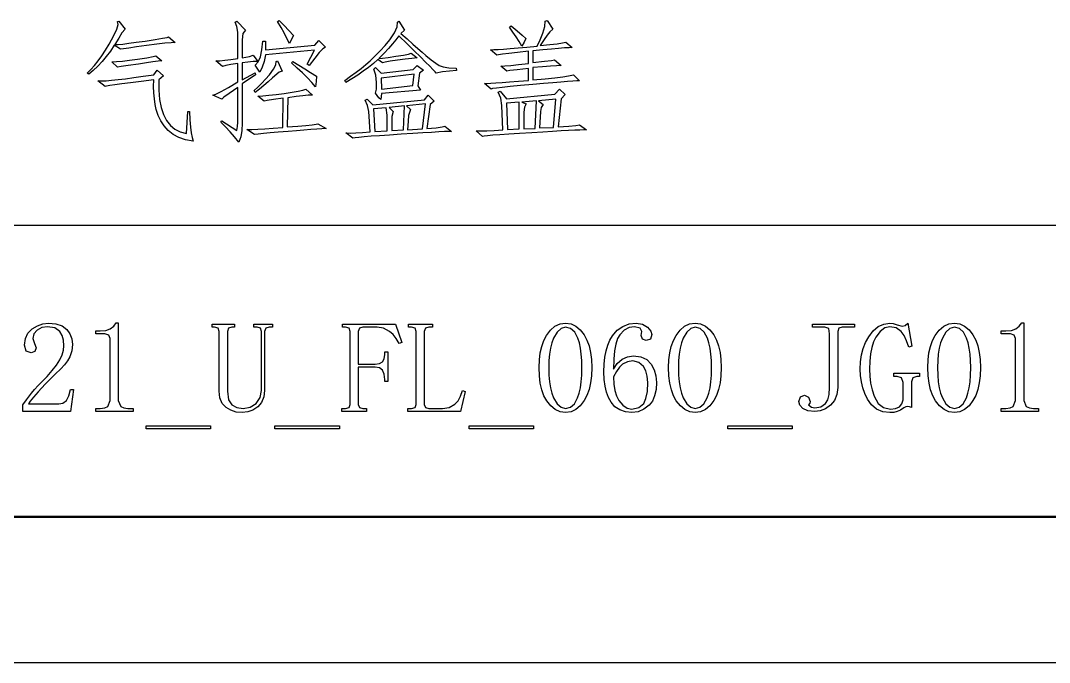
# Model space of a CAD drawing. Extents: x 0 to 420, y 0 to 297.
# Drawn here: x 326.91 to 362.24, y 0 to 22.04 of the extents above; entities that cross this region are included whole.
import ezdxf

# ---------------------------------------------------------------- set-up
doc = ezdxf.new("R2010")
doc.units = 0

msp = doc.modelspace()

# ---------------------------------------------------------------- linework, layer by layer
at = {"color": 7, "lineweight": 25}
for p, q in [((415, 15), (303, 15)), ((0, 0), (420, 0))]:
    msp.add_line(p, q, dxfattribs=at)
at = {"color": 7, "lineweight": 50}
for p, q in [((415, 5), (25, 5)), ((235, 5), (415, 5)), ((235, 5), (415, 5)), ((235, 5), (415, 5)), ((235, 5), (415, 5)), ((235, 5), (415, 5)), ((235, 5), (415, 5)), ((235, 5), (415, 5))]:
    msp.add_line(p, q, dxfattribs=at)
at = {"color": 7, "lineweight": 25}
for points in [[(330.151, 21.216), (330.265, 21.221), (330.426, 21.236), (330.633, 21.26), (330.886, 21.295), (331.186, 21.339), (331.539, 21.394), (331.791, 21.435), (331.942, 21.464), (331.993, 21.479), (332.221, 21.286), (332.081, 21.28), (331.87, 21.26), (331.589, 21.227), (331.238, 21.181), (330.893, 21.134), (330.629, 21.098), (330.446, 21.072), (330.344, 21.058), (330.133, 21.199), (329.997, 20.995), (329.856, 20.807), (329.712, 20.633), (329.564, 20.473), (329.412, 20.329), (329.256, 20.199), (329.203, 20.234), (329.327, 20.359), (329.451, 20.501), (329.576, 20.659), (329.702, 20.834), (329.83, 21.025), (329.958, 21.234), (330.12, 21.525), (330.221, 21.751), (330.26, 21.911), (330.238, 22.006), (330.291, 22.023), (330.502, 21.742), (330.396, 21.62), (330.282, 21.44)], [(334.37, 21.391), (334.368, 21.637), (334.338, 21.836), (334.282, 21.988), (334.335, 22.023), (334.633, 21.707), (334.545, 21.598), (334.527, 21.374), (334.527, 20.76), (334.769, 20.808), (334.896, 20.848), (335.054, 20.637), (334.894, 20.631), (334.719, 20.614), (334.527, 20.584), (334.527, 20.006), (334.966, 20.251), (334.984, 20.181), (334.527, 19.865), (334.527, 18.514), (334.514, 18.271), (334.473, 18.054), (334.405, 17.865), (334.261, 18.046), (334.111, 18.22), (333.954, 18.388), (333.791, 18.549), (333.826, 18.602), (334.335, 18.269), (334.361, 18.4), (334.37, 18.549), (334.37, 19.742), (334.075, 19.542), (333.894, 19.407), (333.826, 19.339), (333.51, 19.479), (333.623, 19.514), (333.804, 19.602), (334.053, 19.742), (334.37, 19.935), (334.37, 20.567), (334.132, 20.532), (333.956, 20.497), (333.843, 20.462), (333.615, 20.655), (333.754, 20.66), (333.927, 20.677), (334.132, 20.704), (334.37, 20.742)], [(335.791, 22.041), (335.962, 21.867), (336.126, 21.698), (336.282, 21.532), (336.22, 21.4), (336.142, 21.251), (336.057, 21.43), (335.962, 21.615), (335.855, 21.807), (335.738, 22.006)], [(339.972, 21.602), (340.186, 21.409), (340.379, 21.236), (340.551, 21.083), (340.702, 20.951), (340.832, 20.839), (341.015, 20.688), (341.167, 20.574), (341.288, 20.497), (341.423, 20.448), (341.616, 20.419), (341.867, 20.409), (341.885, 20.321), (341.635, 20.304), (341.401, 20.275), (341.183, 20.234), (341.144, 20.28), (341.07, 20.36), (340.962, 20.471), (340.819, 20.615), (340.642, 20.791), (340.43, 21), (340.183, 21.241), (339.902, 21.514), (339.802, 21.382), (339.683, 21.239), (339.546, 21.085), (339.391, 20.919), (339.218, 20.742), (339.337, 20.75), (339.53, 20.774), (339.797, 20.813), (340.058, 20.855), (340.234, 20.891), (340.323, 20.918), (340.534, 20.76), (340.349, 20.743), (340.121, 20.717), (339.85, 20.681), (339.598, 20.643), (339.429, 20.611), (339.341, 20.584), (339.183, 20.707), (339.026, 20.568), (338.857, 20.432), (338.679, 20.299), (338.489, 20.169), (338.289, 20.042), (338.078, 19.918), (338.043, 19.988), (338.246, 20.127), (338.436, 20.264), (338.611, 20.4), (338.772, 20.533), (338.92, 20.663), (339.093, 20.83), (339.262, 21.006), (339.426, 21.19), (339.586, 21.383), (339.756, 21.625), (339.844, 21.827), (339.85, 21.988), (339.902, 22.023), (340.095, 21.707)], [(344.645, 21.163), (344.748, 21.381), (344.847, 21.611), (344.915, 21.832), (344.926, 22.023), (344.996, 22.041), (345.189, 21.742), (345.088, 21.657), (344.996, 21.541), (344.891, 21.385), (344.751, 21.181), (345.082, 21.215), (345.338, 21.247), (345.52, 21.276), (345.628, 21.304), (345.856, 21.111), (345.745, 21.108), (345.589, 21.099), (345.387, 21.084), (345.139, 21.064), (344.845, 21.038), (344.505, 21.006), (344.505, 20.602), (344.899, 20.643), (345.144, 20.672), (345.242, 20.69), (345.47, 20.497), (345.318, 20.492), (345.106, 20.479), (344.835, 20.457), (344.505, 20.427), (344.505, 20.006), (344.919, 20.045), (345.259, 20.08), (345.527, 20.111), (345.721, 20.138), (345.843, 20.161), (345.891, 20.181), (346.102, 19.97), (346.013, 19.968), (345.877, 19.96), (345.695, 19.948), (345.466, 19.93), (345.189, 19.908), (344.866, 19.88), (344.496, 19.848), (344.074, 19.809), (343.725, 19.775), (343.45, 19.747), (343.249, 19.723), (343.121, 19.704), (343.066, 19.69), (342.838, 19.883), (342.925, 19.885), (343.055, 19.891), (343.227, 19.902), (343.443, 19.917), (343.701, 19.936), (344.003, 19.96), (344.347, 19.988), (344.347, 20.391), (343.961, 20.351), (343.716, 20.321), (343.61, 20.304), (343.4, 20.479), (343.538, 20.485), (343.742, 20.501), (344.012, 20.529), (344.347, 20.567), (344.347, 20.988), (343.972, 20.949), (343.676, 20.915), (343.459, 20.887), (343.32, 20.864), (343.259, 20.848), (343.049, 21.041), (343.159, 21.043), (343.308, 21.051), (343.497, 21.063), (343.725, 21.081), (343.992, 21.103), (344.299, 21.131)], [(344.119, 21.163), (344.027, 21.322), (343.926, 21.484), (343.816, 21.647), (343.698, 21.813), (343.751, 21.865), (343.963, 21.684), (344.133, 21.538), (344.259, 21.427), (344.207, 21.299)], [(337.019, 21.199), (337.159, 21.356), (337.387, 21.128), (337.293, 21.069), (337.168, 20.944), (337.012, 20.753), (336.826, 20.497), (336.756, 20.549), (337.001, 21.023), (335.317, 20.865), (335.272, 20.635), (335.208, 20.436), (335.124, 20.269), (334.966, 20.514), (335.068, 20.625), (335.146, 20.799), (335.2, 21.037), (335.229, 21.339), (335.317, 21.339), (335.317, 21.041)], [(331.765, 20.655), (331.635, 20.641), (331.458, 20.62), (331.232, 20.589), (330.958, 20.549), (330.613, 20.499), (330.373, 20.464), (330.238, 20.444), (330.045, 20.62), (330.212, 20.632), (330.414, 20.652), (330.651, 20.68), (330.923, 20.716), (331.25, 20.764), (331.461, 20.802), (331.554, 20.83)], [(334.931, 19.637), (335.063, 19.757), (335.194, 19.887), (335.326, 20.029), (335.457, 20.181), (335.6, 20.372), (335.676, 20.524), (335.685, 20.637), (335.738, 20.655), (335.896, 20.304), (335.795, 20.273), (335.563, 20.076), (335.413, 19.939), (335.264, 19.808), (335.115, 19.684), (334.966, 19.567)], [(336.264, 20.637), (336.466, 20.507), (336.668, 20.378), (336.87, 20.252), (337.071, 20.128), (337.063, 19.949), (337.036, 19.76), (336.908, 19.916), (336.761, 20.077), (336.596, 20.242), (336.413, 20.411), (336.212, 20.584)], [(340.534, 20.497), (340.744, 20.339), (340.604, 20.234), (340.551, 19.795), (340.639, 19.655), (339.306, 19.532), (339.279, 19.33), (339.211, 19.389), (339.095, 19.549), (339.133, 19.683), (339.139, 19.909), (339.111, 20.161), (339.043, 20.374), (339.095, 20.427), (339.288, 20.234), (340.393, 20.356)], [(332.712, 18.918), (332.728, 18.63), (332.749, 18.384), (332.773, 18.181), (332.802, 18.02), (332.835, 17.9), (332.578, 17.95), (332.35, 18.027), (332.152, 18.134), (331.984, 18.269), (331.843, 18.425), (331.727, 18.598), (331.637, 18.785), (331.572, 18.988), (331.535, 19.163), (331.507, 19.353), (331.49, 19.556), (331.482, 19.774), (331.484, 20.006), (331.055, 19.954), (330.689, 19.908), (330.387, 19.869), (330.149, 19.837), (329.975, 19.81), (329.864, 19.791), (329.817, 19.777), (329.572, 19.97), (329.694, 19.97), (329.849, 19.977), (330.038, 19.992), (330.26, 20.014), (330.516, 20.044), (330.805, 20.082), (331.128, 20.128), (331.484, 20.181), (331.607, 20.339), (331.817, 20.146), (331.659, 20.006), (331.661, 19.65), (331.688, 19.332), (331.741, 19.052), (331.821, 18.81), (331.926, 18.605), (332.057, 18.438), (332.214, 18.309), (332.398, 18.217), (332.607, 18.163), (332.659, 18.918)], [(340.429, 20.199), (339.288, 20.058), (339.306, 19.69), (340.376, 19.813)], [(336.931, 19.479), (336.793, 19.474), (336.606, 19.457), (336.372, 19.43), (336.089, 19.391), (336.071, 18.391), (336.428, 18.418), (336.711, 18.442), (336.922, 18.463), (337.059, 18.481), (337.124, 18.497), (337.405, 18.339), (337.256, 18.326), (337.08, 18.312), (336.876, 18.295), (336.644, 18.276), (336.385, 18.256), (336.098, 18.234), (335.763, 18.207), (335.48, 18.183), (335.25, 18.162), (335.073, 18.144), (334.949, 18.128), (334.685, 18.304), (334.852, 18.301), (335.059, 18.307), (335.304, 18.321), (335.589, 18.343), (335.913, 18.374), (335.931, 19.374), (335.602, 19.331), (335.385, 19.296), (335.282, 19.269), (335.054, 19.444), (335.229, 19.457), (335.44, 19.477), (335.685, 19.505), (335.966, 19.541), (336.236, 19.58), (336.449, 19.617), (336.604, 19.654), (336.703, 19.69)], [(340.902, 19.479), (341.113, 19.269), (340.972, 19.163), (340.867, 18.339), (341.185, 18.362), (341.39, 18.386), (341.481, 18.409), (341.709, 18.234), (341.614, 18.232), (341.468, 18.226), (341.272, 18.216), (341.025, 18.202), (340.727, 18.184), (340.38, 18.163), (339.981, 18.137), (339.584, 18.111), (339.241, 18.087), (338.951, 18.066), (338.714, 18.047), (338.53, 18.031), (338.4, 18.017), (338.323, 18.006), (338.078, 18.181), (338.229, 18.177), (338.42, 18.181), (338.65, 18.194), (338.92, 18.216), (338.867, 18.918), (338.828, 19.12), (338.744, 19.304), (338.815, 19.339), (339.008, 19.146), (340.779, 19.321)], [(345.365, 18.391), (345.735, 18.415), (345.981, 18.438), (346.102, 18.462), (346.347, 18.286), (346.252, 18.285), (346.117, 18.28), (345.942, 18.273), (345.727, 18.262), (345.471, 18.249), (345.174, 18.232), (344.838, 18.212), (344.461, 18.19), (344.038, 18.163), (343.675, 18.14), (343.373, 18.118), (343.131, 18.1), (342.949, 18.083), (342.829, 18.069), (342.768, 18.058), (342.558, 18.251), (342.72, 18.253), (342.926, 18.26), (343.176, 18.271), (343.47, 18.286), (343.435, 19.128), (343.404, 19.374), (343.312, 19.584), (343.382, 19.62), (343.593, 19.356), (345.259, 19.514), (345.417, 19.69), (345.61, 19.497), (345.47, 19.356)], [(339.709, 18.918), (339.657, 18.742), (339.657, 18.269), (340.06, 18.286), (340.095, 19.111), (339.569, 19.058)], [(340.165, 19.111), (340.306, 18.988), (340.236, 18.777), (340.218, 18.584), (340.201, 18.286), (340.709, 18.321), (340.815, 19.181)], [(344.031, 19.234), (343.593, 19.199), (343.628, 18.304), (344.031, 18.321)], [(344.628, 19.286), (344.119, 19.234), (344.277, 19.181), (344.211, 19.067), (344.189, 18.9), (344.189, 18.321), (344.575, 18.339)], [(345.295, 19.339), (344.698, 19.286), (344.856, 19.163), (344.79, 19.058), (344.768, 18.918), (344.733, 18.356), (345.207, 18.374)], [(339.078, 18.234), (339.499, 18.251), (339.499, 18.795), (339.464, 19.041), (339.025, 19.006)], [(330.266, 11.666), (330.266, 9), (330.354, 8.789), (330.459, 8.737), (330.6, 8.719), (330.775, 8.719), (330.775, 8.614), (329.495, 8.614), (329.495, 8.719), (329.652, 8.719), (329.804, 8.737), (329.907, 8.789), (329.986, 9), (329.986, 11.123), (329.942, 11.237), (329.81, 11.28), (329.495, 11.28), (329.495, 11.386), (329.652, 11.386), (329.843, 11.403), (329.995, 11.456), (330.111, 11.544), (330.196, 11.666)], [(361.353, 11.666), (361.353, 9), (361.441, 8.789), (361.546, 8.737), (361.687, 8.719), (361.862, 8.719), (361.862, 8.614), (360.582, 8.614), (360.582, 8.719), (360.739, 8.719), (360.891, 8.737), (360.994, 8.789), (361.073, 9), (361.073, 11.123), (361.029, 11.237), (360.897, 11.28), (360.582, 11.28), (360.582, 11.386), (360.739, 11.386), (360.93, 11.403), (361.082, 11.456), (361.198, 11.544), (361.283, 11.666)], [(328.4, 10.877), (328.385, 11.071), (328.338, 11.232), (328.26, 11.359), (328.085, 11.484), (327.839, 11.526), (327.644, 11.498), (327.479, 11.412), (327.368, 11.283), (327.33, 11.123), (327.392, 10.947), (327.453, 10.807), (327.409, 10.675), (327.278, 10.631), (327.111, 10.693), (327.05, 10.894), (327.079, 11.121), (327.167, 11.308), (327.313, 11.456), (327.492, 11.563), (327.679, 11.627), (327.874, 11.649), (328.13, 11.625), (328.338, 11.555), (328.497, 11.438), (328.609, 11.286), (328.676, 11.111), (328.699, 10.912), (328.675, 10.701), (328.602, 10.491), (328.525, 10.353), (328.423, 10.218), (328.295, 10.087), (328.101, 9.898), (327.926, 9.724), (327.77, 9.564), (327.633, 9.419), (327.514, 9.289), (327.358, 9.107), (327.249, 8.969), (327.19, 8.877), (328.225, 8.877), (328.37, 8.908), (328.488, 9), (328.576, 9.153), (328.629, 9.368), (328.734, 9.368), (328.629, 8.614), (326.997, 8.614), (326.997, 8.842), (327.113, 9.022), (327.286, 9.245), (327.396, 9.374), (327.521, 9.513), (327.663, 9.663), (327.822, 9.824), (328.003, 10.019), (328.149, 10.206), (328.26, 10.386), (328.338, 10.557), (328.385, 10.721)], [(334.558, 8.719), (334.801, 8.763), (335.005, 8.894), (335.143, 9.092), (335.189, 9.333), (335.189, 11.368), (335.154, 11.473), (335.031, 11.508), (334.926, 11.508), (334.926, 11.614), (335.558, 11.614), (335.558, 11.508), (335.452, 11.508), (335.338, 11.473), (335.294, 11.368), (335.294, 9.333), (335.268, 9.116), (335.189, 8.931), (335.058, 8.78), (334.893, 8.668), (334.715, 8.601), (334.523, 8.579), (334.321, 8.598), (334.137, 8.657), (333.97, 8.754), (333.838, 8.894), (333.759, 9.082), (333.733, 9.315), (333.733, 11.368), (333.698, 11.473), (333.575, 11.508), (333.487, 11.508), (333.487, 11.614), (334.259, 11.614), (334.259, 11.508), (334.172, 11.508), (334.058, 11.473), (334.014, 11.368), (334.014, 9.315), (334.051, 9.022), (334.163, 8.842), (334.336, 8.75)], [(338.788, 8.719), (338.788, 8.614), (337.946, 8.614), (337.946, 8.719), (338.069, 8.719), (338.191, 8.754), (338.226, 8.859), (338.226, 11.368), (338.191, 11.473), (338.069, 11.508), (337.963, 11.508), (337.963, 11.614), (339.788, 11.614), (339.998, 10.982), (339.911, 10.947), (339.811, 11.119), (339.7, 11.259), (339.577, 11.368), (339.376, 11.473), (339.156, 11.508), (338.665, 11.508), (338.551, 11.473), (338.507, 11.368), (338.507, 10.245), (339.086, 10.245), (339.237, 10.265), (339.34, 10.324), (339.4, 10.427), (339.419, 10.579), (339.419, 10.666), (339.525, 10.666), (339.525, 9.649), (339.419, 9.649), (339.419, 9.719), (339.4, 9.903), (339.34, 10.035), (339.237, 10.114), (339.086, 10.14), (338.507, 10.14), (338.507, 8.859), (338.551, 8.754), (338.665, 8.719)], [(340.772, 8.859), (340.816, 8.754), (340.93, 8.719), (341.404, 8.719), (341.632, 8.756), (341.825, 8.868), (341.932, 8.986), (342.02, 9.141), (342.088, 9.333), (342.176, 9.298), (342.018, 8.614), (340.211, 8.614), (340.211, 8.719), (340.334, 8.719), (340.457, 8.754), (340.492, 8.859), (340.492, 11.368), (340.457, 11.473), (340.334, 11.508), (340.229, 11.508), (340.229, 11.614), (341.053, 11.614), (341.053, 11.508), (340.93, 11.508), (340.816, 11.473), (340.772, 11.368)], [(345.626, 8.579), (345.441, 8.604), (345.271, 8.68), (345.117, 8.806), (344.977, 8.982), (344.883, 9.157), (344.809, 9.358), (344.756, 9.586), (344.725, 9.841), (344.714, 10.123), (344.724, 10.386), (344.755, 10.628), (344.806, 10.849), (344.877, 11.049), (344.969, 11.228), (345.105, 11.412), (345.26, 11.544), (345.434, 11.623), (345.626, 11.649), (345.811, 11.624), (345.979, 11.548), (346.131, 11.422), (346.267, 11.245), (346.358, 11.071), (346.43, 10.872), (346.48, 10.647), (346.511, 10.398), (346.521, 10.123), (346.511, 9.847), (346.48, 9.596), (346.43, 9.37), (346.358, 9.168), (346.267, 8.991), (346.131, 8.811), (345.979, 8.682), (345.811, 8.604)], [(345.626, 11.508), (345.471, 11.467), (345.334, 11.341), (345.214, 11.131), (345.154, 10.97), (345.107, 10.789), (345.074, 10.587), (345.054, 10.365), (345.047, 10.123), (345.054, 9.868), (345.074, 9.637), (345.107, 9.43), (345.154, 9.247), (345.214, 9.087), (345.334, 8.883), (345.471, 8.76), (345.626, 8.719), (345.789, 8.76), (345.927, 8.883), (346.039, 9.087), (346.092, 9.247), (346.134, 9.43), (346.164, 9.637), (346.182, 9.868), (346.188, 10.123), (346.182, 10.365), (346.165, 10.587), (346.137, 10.789), (346.098, 10.97), (346.047, 11.131), (345.938, 11.341), (345.798, 11.467)], [(347.956, 10.526), (348.211, 10.495), (348.412, 10.401), (348.562, 10.245), (348.664, 10.05), (348.725, 9.84), (348.746, 9.614), (348.73, 9.368), (348.682, 9.155), (348.603, 8.977), (348.491, 8.833), (348.313, 8.692), (348.117, 8.607), (347.904, 8.579), (347.681, 8.601), (347.487, 8.669), (347.321, 8.781), (347.184, 8.938), (347.096, 9.095), (347.027, 9.278), (346.978, 9.487), (346.949, 9.721), (346.939, 9.982), (346.947, 10.241), (346.972, 10.478), (347.013, 10.695), (347.071, 10.891), (347.146, 11.065), (347.237, 11.219), (347.399, 11.407), (347.588, 11.541), (347.803, 11.622), (348.044, 11.649), (348.265, 11.614), (348.439, 11.508), (348.551, 11.377), (348.588, 11.263), (348.544, 11.105), (348.395, 11.052), (348.263, 11.096), (348.219, 11.228), (348.228, 11.298), (348.237, 11.368), (348.184, 11.482), (347.991, 11.526), (347.802, 11.496), (347.633, 11.405), (347.483, 11.254), (347.407, 11.12), (347.348, 10.934), (347.306, 10.697), (347.28, 10.409), (347.272, 10.07), (347.397, 10.269), (347.562, 10.412), (347.752, 10.498)], [(350.076, 8.579), (349.89, 8.604), (349.72, 8.68), (349.566, 8.806), (349.426, 8.982), (349.332, 9.157), (349.258, 9.358), (349.205, 9.586), (349.174, 9.841), (349.163, 10.123), (349.173, 10.386), (349.204, 10.628), (349.255, 10.849), (349.326, 11.049), (349.418, 11.228), (349.554, 11.412), (349.709, 11.544), (349.883, 11.623), (350.076, 11.649), (350.26, 11.624), (350.429, 11.548), (350.58, 11.422), (350.716, 11.245), (350.807, 11.071), (350.879, 10.872), (350.93, 10.647), (350.96, 10.398), (350.97, 10.123), (350.96, 9.847), (350.93, 9.596), (350.879, 9.37), (350.807, 9.168), (350.716, 8.991), (350.58, 8.811), (350.429, 8.682), (350.26, 8.604)], [(350.076, 11.508), (349.921, 11.467), (349.783, 11.341), (349.663, 11.131), (349.603, 10.97), (349.557, 10.789), (349.523, 10.587), (349.503, 10.365), (349.497, 10.123), (349.503, 9.868), (349.523, 9.637), (349.557, 9.43), (349.603, 9.247), (349.663, 9.087), (349.783, 8.883), (349.921, 8.76), (350.076, 8.719), (350.238, 8.76), (350.376, 8.883), (350.488, 9.087), (350.542, 9.247), (350.583, 9.43), (350.613, 9.637), (350.631, 9.868), (350.637, 10.123), (350.631, 10.365), (350.615, 10.587), (350.586, 10.789), (350.547, 10.97), (350.497, 11.131), (350.387, 11.341), (350.247, 11.467)], [(354.686, 11.28), (354.66, 11.465), (354.528, 11.508), (354.107, 11.508), (354.107, 11.614), (355.546, 11.614), (355.546, 11.508), (355.125, 11.508), (355.011, 11.473), (354.967, 11.368), (354.967, 9.438), (354.939, 9.2), (354.858, 8.998), (354.721, 8.833), (354.552, 8.711), (354.37, 8.638), (354.177, 8.614), (353.945, 8.64), (353.774, 8.719), (353.669, 8.833), (353.633, 8.965), (353.695, 9.123), (353.826, 9.175), (353.967, 9.114), (354.019, 8.965), (354.011, 8.903), (353.967, 8.842), (354.072, 8.763), (354.177, 8.737), (354.383, 8.774), (354.546, 8.886), (354.624, 9.013), (354.67, 9.198), (354.686, 9.438)], [(356.758, 11.526), (356.588, 11.486), (356.427, 11.366), (356.276, 11.166), (356.197, 11.007), (356.136, 10.818), (356.092, 10.599), (356.065, 10.35), (356.057, 10.07), (356.067, 9.828), (356.098, 9.592), (356.15, 9.363), (356.223, 9.14), (356.359, 8.896), (356.543, 8.75), (356.776, 8.701), (356.949, 8.721), (357.083, 8.78), (357.173, 8.879), (357.214, 9.017), (357.214, 9.614), (357.162, 9.772), (357.004, 9.824), (356.899, 9.824), (356.899, 9.93), (357.776, 9.93), (357.776, 9.824), (357.688, 9.824), (357.548, 9.772), (357.495, 9.631), (357.495, 8.754), (357.434, 8.78), (357.372, 8.789), (357.302, 8.78), (357.232, 8.737), (357.125, 8.662), (357.013, 8.614), (356.892, 8.587), (356.758, 8.579), (356.513, 8.608), (356.302, 8.695), (356.127, 8.84), (355.986, 9.044), (355.898, 9.233), (355.829, 9.431), (355.78, 9.636), (355.751, 9.849), (355.741, 10.07), (355.752, 10.322), (355.787, 10.56), (355.845, 10.783), (355.926, 10.991), (356.03, 11.184), (356.184, 11.387), (356.357, 11.533), (356.548, 11.62), (356.758, 11.649), (356.872, 11.636), (357.004, 11.596), (357.179, 11.544), (357.285, 11.57), (357.372, 11.649), (357.513, 10.859), (357.407, 10.824), (357.331, 11.047), (357.244, 11.226), (357.144, 11.359), (356.969, 11.484)], [(358.971, 8.579), (358.786, 8.604), (358.616, 8.68), (358.461, 8.806), (358.322, 8.982), (358.227, 9.157), (358.153, 9.358), (358.101, 9.586), (358.069, 9.841), (358.059, 10.123), (358.069, 10.386), (358.099, 10.628), (358.15, 10.849), (358.221, 11.049), (358.313, 11.228), (358.45, 11.412), (358.605, 11.544), (358.779, 11.623), (358.971, 11.649), (359.156, 11.624), (359.324, 11.548), (359.476, 11.422), (359.611, 11.245), (359.703, 11.071), (359.774, 10.872), (359.825, 10.647), (359.856, 10.398), (359.866, 10.123), (359.856, 9.847), (359.825, 9.596), (359.774, 9.37), (359.703, 9.168), (359.611, 8.991), (359.476, 8.811), (359.324, 8.682), (359.156, 8.604)], [(358.971, 11.508), (358.816, 11.467), (358.679, 11.341), (358.559, 11.131), (358.499, 10.97), (358.452, 10.789), (358.419, 10.587), (358.399, 10.365), (358.392, 10.123), (358.399, 9.868), (358.419, 9.637), (358.452, 9.43), (358.499, 9.247), (358.559, 9.087), (358.679, 8.883), (358.816, 8.76), (358.971, 8.719), (359.134, 8.76), (359.271, 8.883), (359.383, 9.087), (359.437, 9.247), (359.479, 9.43), (359.509, 9.637), (359.526, 9.868), (359.532, 10.123), (359.527, 10.365), (359.51, 10.587), (359.482, 10.789), (359.443, 10.97), (359.392, 11.131), (359.283, 11.341), (359.143, 11.467)], [(347.272, 9.807), (347.284, 9.558), (347.318, 9.34), (347.376, 9.15), (347.456, 8.991), (347.588, 8.83), (347.737, 8.734), (347.904, 8.701), (348.136, 8.75), (348.307, 8.894), (348.385, 9.06), (348.432, 9.3), (348.447, 9.614), (348.431, 9.83), (348.381, 10.011), (348.298, 10.158), (348.134, 10.302), (347.939, 10.351), (347.752, 10.322), (347.579, 10.237), (347.471, 10.138), (347.369, 9.995)], [(331.224, 8.017), (331.224, 8.123), (333.435, 8.123), (333.435, 8.017)], [(335.647, 8.017), (335.647, 8.123), (337.858, 8.123), (337.858, 8.017)], [(342.311, 8.017), (342.311, 8.123), (344.521, 8.123), (344.521, 8.017)], [(351.195, 8.017), (351.195, 8.123), (353.405, 8.123), (353.405, 8.017)]]:
    msp.add_lwpolyline(points, close=True, dxfattribs=at)

doc.saveas('drawing.dxf')
